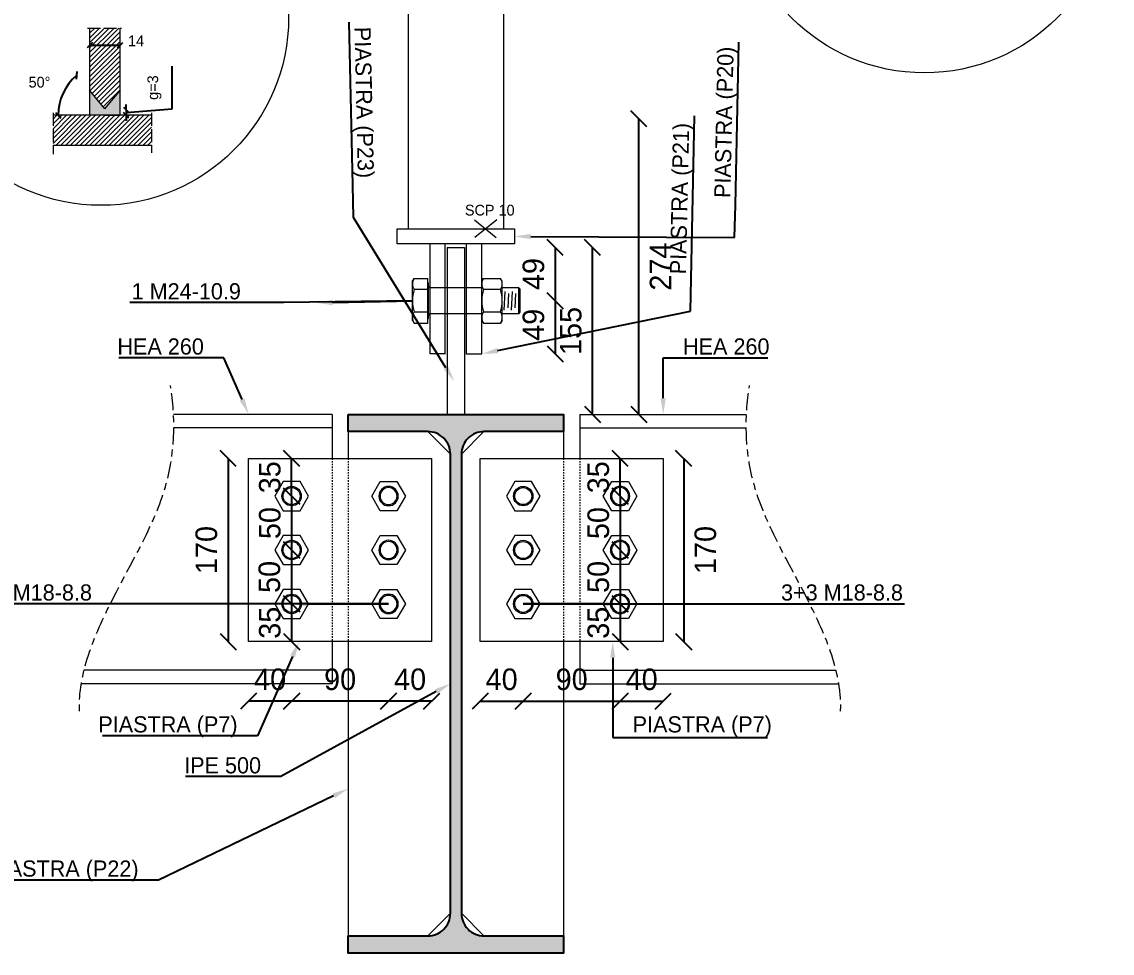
# Model space of a CAD drawing. Header units: millimetres. Extents: x -6949 to 549764, y -83146 to 127128.
# Drawn here: x 59238 to 60251, y -46460 to -45596 of the extents above; entities that cross this region are included whole.
import ezdxf
from ezdxf import colors
from ezdxf.entities.mleader import LeaderData, LeaderLine
from ezdxf.math import Vec2, Vec3

# ---------------------------------------------------------------- set-up
doc = ezdxf.new("R2010")
doc.units = ezdxf.units.MM
for name, pattern in [('ACAD_ISO02W100', [15, 12, -3]), ('Centro', [31.75, 6.35, -4.7625, 15.875, -4.7625]), ('Tratto', [6.35, 3.175, -3.175])]:
    doc.linetypes.add(name, pattern=pattern)
for name, color, linetype, lineweight in [('bulloni', 5, 'Continuous', 9), ('LINEA DI SEZIONE', 1, 'Centro', 9), ('piastra', 6, 'Continuous', 18), ('S-BEAM', 5, 'Continuous', 18), ('sezione', 1, 'ACAD_ISO02W100', 20), ('SEZIONI acciaio - Steel sections', 7, 'Continuous', 25), ('tratteggio', 253, 'Tratto', 15)]:
    doc.layers.add(name, color=color, linetype=linetype, lineweight=lineweight)
doc.layers.add('quote', color=7, linetype='Continuous', lineweight=5, true_color=0x383838)
doc.styles.get("Standard").update_dxf_attribs({"font": ''})
doc.styles.get('Standard').set_extended_font_data('Bahnschrift Light')
doc.dimstyles.new('per cianfrini', dxfattribs={"dimtxt": 10, "dimasz": 5, "dimexe": 0.18, "dimexo": 0.0625, "dimgap": 10, "dimtad": 2, "dimdec": 0, "dimlfac": 0.5, "dimzin": 0, "dimdsep": 46, "dimtxsty": 'Standard', "dimblk": 'OBLIQUE', "dimcen": 0, "dimse1": 1, "dimse2": 1, "dimadec": 0, "dimazin": 0, "dimtfac": 1, "dimtdec": 0, "dimtofl": 0, "dimtmove": 1, "dimatfit": 3, "dimfxl": 1, "dimtolj": 1, "dimtzin": 0, "dimarcsym": 1})
doc.dimstyles.new('Q 1_15', dxfattribs={"dimtxt": 20, "dimasz": 15, "dimexe": 0.18, "dimexo": 0.0625, "dimgap": 10, "dimtad": 2, "dimdec": 0, "dimzin": 0, "dimdsep": 46, "dimtxsty": 'Standard', "dimblk": 'OBLIQUE', "dimcen": 0, "dimse1": 1, "dimse2": 1, "dimadec": 0, "dimazin": 0, "dimtfac": 1, "dimtdec": 0, "dimtofl": 0, "dimtmove": 1, "dimatfit": 3, "dimfxl": 1, "dimtolj": 1, "dimtzin": 0, "dimarcsym": 1})

# ---------------------------------------------------------------- blocks, each defined once
blk = doc.blocks.new('*U150')
at = {"layer": 'bulloni'}
blk.add_lwpolyline([(-15.6, 0), (-7.8, -13.5), (7.8, -13.5), (15.6, 0), (7.8, 13.5), (-7.8, 13.5)], close=True, dxfattribs=at)
for radius in [9, 7.88]:
    blk.add_circle((0, 0), radius, dxfattribs=at)
blk = doc.blocks.new('*U151')
at = {"color": 0, "linetype": 'ByBlock', "lineweight": -2, "transparency": 16777216}
for p in [(0, 0), (0, -50), (0, -100)]:
    blk.add_blockref('*U150', p, dxfattribs=at)
blk = doc.blocks.new('*U152')
at = {"layer": 'bulloni'}
blk.add_lwpolyline([(-15.6, 0), (-7.8, -13.5), (7.8, -13.5), (15.6, 0), (7.8, 13.5), (-7.8, 13.5)], close=True, dxfattribs=at)
for radius in [9, 7.88]:
    blk.add_circle((0, 0), radius, dxfattribs=at)
blk = doc.blocks.new('*U153')
at = {"color": 0, "linetype": 'ByBlock', "lineweight": -2, "transparency": 16777216}
for p in [(0, 0), (0, -50), (0, -100)]:
    blk.add_blockref('*U152', p, dxfattribs=at)
blk = doc.blocks.new('*U154')
at = {"layer": 'bulloni'}
blk.add_lwpolyline([(-15.6, 0), (-7.8, -13.5), (7.8, -13.5), (15.6, 0), (7.8, 13.5), (-7.8, 13.5)], close=True, dxfattribs=at)
for radius in [9, 7.88]:
    blk.add_circle((0, 0), radius, dxfattribs=at)
blk = doc.blocks.new('*U155')
at = {"color": 0, "linetype": 'ByBlock', "lineweight": -2, "transparency": 16777216}
for p in [(0, 0), (0, -50), (0, -100)]:
    blk.add_blockref('*U154', p, dxfattribs=at)
blk = doc.blocks.new('*U156')
at = {"layer": 'bulloni'}
blk.add_lwpolyline([(-15.6, 0), (-7.8, -13.5), (7.8, -13.5), (15.6, 0), (7.8, 13.5), (-7.8, 13.5)], close=True, dxfattribs=at)
for radius in [9, 7.88]:
    blk.add_circle((0, 0), radius, dxfattribs=at)
blk = doc.blocks.new('*U157')
at = {"color": 0, "linetype": 'ByBlock', "lineweight": -2, "transparency": 16777216}
for p in [(0, 0), (0, -50), (0, -100)]:
    blk.add_blockref('*U156', p, dxfattribs=at)
blk = doc.blocks.new('_Oblique')
at = {"color": 0, "linetype": 'ByBlock', "lineweight": -2}
blk.add_line((-0.5, -0.5), (0.5, 0.5), dxfattribs=at)
blk = doc.blocks.new('*D1149')
at = {"layer": 'Defpoints', "color": 0, "transparency": 16777216}
for p in [(59663.7, -46001), (59663.7, -46171), (59852.7, -46171)]:
    blk.add_point(p, dxfattribs=at)
at = {"layer": 'quote', "color": 0, "lineweight": -2, "transparency": 16777216}
blk.add_line((59852.7, -46001), (59852.7, -46171), dxfattribs=at)
at = {"layer": 'quote', "color": 0, "lineweight": -2, "transparency": 16777216, "xscale": 15, "yscale": 15, "zscale": 15}
for p, rotation in [((59852.7, -46001), 90), ((59852.7, -46171), 270)]:
    blk.add_blockref('_Oblique', p, dxfattribs=dict(at, rotation=rotation))
at = {"layer": 'quote', "color": 0, "transparency": 16777216, "insert": (59872.9, -46086), "char_height": 20, "attachment_point": 5, "rotation": 90}
blk.add_mtext('\\A1;170', dxfattribs=at)
blk = doc.blocks.new('*D1150')
at = {"layer": 'Defpoints', "color": 0, "transparency": 16777216}
for p in [(59793.7, -46001), (59793.7, -46001), (59793.7, -46036)]:
    blk.add_point(p, dxfattribs=at)
at = {"layer": 'quote', "color": 0, "lineweight": -2, "transparency": 16777216}
blk.add_line((59793.7, -46036), (59793.7, -46001), dxfattribs=at)
at = {"layer": 'quote', "color": 0, "lineweight": -2, "transparency": 16777216, "xscale": 15, "yscale": 15, "zscale": 15}
for p, rotation in [((59793.7, -46001), 90), ((59793.7, -46036), 270)]:
    blk.add_blockref('_Oblique', p, dxfattribs=dict(at, rotation=rotation))
at = {"layer": 'quote', "color": 0, "transparency": 16777216, "insert": (59773.5, -46018.5), "char_height": 20, "attachment_point": 5, "rotation": 90}
blk.add_mtext('\\A1;35', dxfattribs=at)
blk = doc.blocks.new('*D1151')
at = {"layer": 'Defpoints', "color": 0, "transparency": 16777216}
for p in [(59793.7, -46036), (59793.7, -46086), (59793.7, -46086)]:
    blk.add_point(p, dxfattribs=at)
at = {"layer": 'quote', "color": 0, "lineweight": -2, "transparency": 16777216}
blk.add_line((59793.7, -46036), (59793.7, -46086), dxfattribs=at)
at = {"layer": 'quote', "color": 0, "lineweight": -2, "transparency": 16777216, "xscale": 15, "yscale": 15, "zscale": 15}
for p, rotation in [((59793.7, -46036), 90), ((59793.7, -46086), 270)]:
    blk.add_blockref('_Oblique', p, dxfattribs=dict(at, rotation=rotation))
at = {"layer": 'quote', "color": 0, "transparency": 16777216, "insert": (59773.5, -46061), "char_height": 20, "attachment_point": 5, "rotation": 90}
blk.add_mtext('\\A1;50', dxfattribs=at)
blk = doc.blocks.new('*D1152')
at = {"layer": 'Defpoints', "color": 0, "transparency": 16777216}
for p in [(59793.7, -46086), (59793.7, -46136), (59793.7, -46136)]:
    blk.add_point(p, dxfattribs=at)
at = {"layer": 'quote', "color": 0, "lineweight": -2, "transparency": 16777216}
blk.add_line((59793.7, -46086), (59793.7, -46136), dxfattribs=at)
at = {"layer": 'quote', "color": 0, "lineweight": -2, "transparency": 16777216, "xscale": 15, "yscale": 15, "zscale": 15}
for p, rotation in [((59793.7, -46086), 90), ((59793.7, -46136), 270)]:
    blk.add_blockref('_Oblique', p, dxfattribs=dict(at, rotation=rotation))
at = {"layer": 'quote', "color": 0, "transparency": 16777216, "insert": (59773.5, -46111), "char_height": 20, "attachment_point": 5, "rotation": 90}
blk.add_mtext('\\A1;50', dxfattribs=at)
blk = doc.blocks.new('*D1153')
at = {"layer": 'Defpoints', "color": 0, "transparency": 16777216}
for p in [(59793.7, -46136), (59793.7, -46171), (59833.7, -46171)]:
    blk.add_point(p, dxfattribs=at)
at = {"layer": 'quote', "color": 0, "lineweight": -2, "transparency": 16777216}
blk.add_line((59793.7, -46136), (59793.7, -46171), dxfattribs=at)
at = {"layer": 'quote', "color": 0, "lineweight": -2, "transparency": 16777216, "xscale": 15, "yscale": 15, "zscale": 15}
for p, rotation in [((59793.7, -46136), 90), ((59793.7, -46171), 270)]:
    blk.add_blockref('_Oblique', p, dxfattribs=dict(at, rotation=rotation))
at = {"layer": 'quote', "color": 0, "transparency": 16777216, "insert": (59773.5, -46153.5), "char_height": 20, "attachment_point": 5, "rotation": 90}
blk.add_mtext('\\A1;35', dxfattribs=at)
blk = doc.blocks.new('*D1154')
at = {"layer": 'Defpoints', "color": 0, "transparency": 16777216}
for p in [(59618.7, -46001), (59429.8, -46171), (59618.7, -46171)]:
    blk.add_point(p, dxfattribs=at)
at = {"layer": 'quote', "color": 0, "lineweight": -2, "transparency": 16777216}
blk.add_line((59429.8, -46001), (59429.8, -46171), dxfattribs=at)
at = {"layer": 'quote', "color": 0, "lineweight": -2, "transparency": 16777216, "xscale": 15, "yscale": 15, "zscale": 15}
for p, rotation in [((59429.8, -46001), 90), ((59429.8, -46171), 270)]:
    blk.add_blockref('_Oblique', p, dxfattribs=dict(at, rotation=rotation))
at = {"layer": 'quote', "color": 0, "transparency": 16777216, "insert": (59409.6, -46086), "char_height": 20, "attachment_point": 5, "rotation": 90}
blk.add_mtext('\\A1;170', dxfattribs=at)
blk = doc.blocks.new('*D1155')
at = {"layer": 'Defpoints', "color": 0, "transparency": 16777216}
for p in [(59578.7, -46226.3), (59578.7, -46226.3), (59618.7, -46226.3)]:
    blk.add_point(p, dxfattribs=at)
at = {"layer": 'quote', "color": 0, "lineweight": -2, "transparency": 16777216}
blk.add_line((59618.7, -46226.3), (59578.7, -46226.3), dxfattribs=at)
at = {"layer": 'quote', "color": 0, "lineweight": -2, "transparency": 16777216, "xscale": 15, "yscale": 15, "zscale": 15, "rotation": 180}
blk.add_blockref('_Oblique', (59578.7, -46226.3), dxfattribs=at)
at = {"layer": 'quote', "color": 0, "lineweight": -2, "transparency": 16777216, "xscale": 15, "yscale": 15, "zscale": 15}
blk.add_blockref('_Oblique', (59618.7, -46226.3), dxfattribs=at)
at = {"layer": 'quote', "color": 0, "transparency": 16777216, "insert": (59598.7, -46206.1), "char_height": 20, "attachment_point": 5}
blk.add_mtext('\\A1;40', dxfattribs=at)
blk = doc.blocks.new('*D1156')
at = {"layer": 'Defpoints', "color": 0, "transparency": 16777216}
for p in [(59488.7, -46226.3), (59488.7, -46226.3), (59578.7, -46226.3)]:
    blk.add_point(p, dxfattribs=at)
at = {"layer": 'quote', "color": 0, "lineweight": -2, "transparency": 16777216}
blk.add_line((59578.7, -46226.3), (59488.7, -46226.3), dxfattribs=at)
at = {"layer": 'quote', "color": 0, "lineweight": -2, "transparency": 16777216, "xscale": 15, "yscale": 15, "zscale": 15, "rotation": 180}
blk.add_blockref('_Oblique', (59488.7, -46226.3), dxfattribs=at)
at = {"layer": 'quote', "color": 0, "lineweight": -2, "transparency": 16777216, "xscale": 15, "yscale": 15, "zscale": 15}
blk.add_blockref('_Oblique', (59578.7, -46226.3), dxfattribs=at)
at = {"layer": 'quote', "color": 0, "transparency": 16777216, "insert": (59533.7, -46206.1), "char_height": 20, "attachment_point": 5}
blk.add_mtext('\\A1;90', dxfattribs=at)
blk = doc.blocks.new('*D1157')
at = {"layer": 'Defpoints', "color": 0, "transparency": 16777216}
for p in [(59448.7, -46226.3), (59448.7, -46226.3), (59488.7, -46226.3)]:
    blk.add_point(p, dxfattribs=at)
at = {"layer": 'quote', "color": 0, "lineweight": -2, "transparency": 16777216}
blk.add_line((59488.7, -46226.3), (59448.7, -46226.3), dxfattribs=at)
at = {"layer": 'quote', "color": 0, "lineweight": -2, "transparency": 16777216, "xscale": 15, "yscale": 15, "zscale": 15, "rotation": 180}
blk.add_blockref('_Oblique', (59448.7, -46226.3), dxfattribs=at)
at = {"layer": 'quote', "color": 0, "lineweight": -2, "transparency": 16777216, "xscale": 15, "yscale": 15, "zscale": 15}
blk.add_blockref('_Oblique', (59488.7, -46226.3), dxfattribs=at)
at = {"layer": 'quote', "color": 0, "transparency": 16777216, "insert": (59468.7, -46206.1), "char_height": 20, "attachment_point": 5}
blk.add_mtext('\\A1;40', dxfattribs=at)
blk = doc.blocks.new('*D1158')
at = {"layer": 'Defpoints', "color": 0, "transparency": 16777216}
for p in [(59488.7, -46001), (59488.7, -46001), (59488.7, -46036)]:
    blk.add_point(p, dxfattribs=at)
at = {"layer": 'quote', "color": 0, "lineweight": -2, "transparency": 16777216}
blk.add_line((59488.7, -46036), (59488.7, -46001), dxfattribs=at)
at = {"layer": 'quote', "color": 0, "lineweight": -2, "transparency": 16777216, "xscale": 15, "yscale": 15, "zscale": 15}
for p, rotation in [((59488.7, -46001), 90), ((59488.7, -46036), 270)]:
    blk.add_blockref('_Oblique', p, dxfattribs=dict(at, rotation=rotation))
at = {"layer": 'quote', "color": 0, "transparency": 16777216, "insert": (59468.5, -46018.5), "char_height": 20, "attachment_point": 5, "rotation": 90}
blk.add_mtext('\\A1;35', dxfattribs=at)
blk = doc.blocks.new('*D1159')
at = {"layer": 'Defpoints', "color": 0, "transparency": 16777216}
for p in [(59488.7, -46036), (59488.7, -46086), (59488.7, -46086)]:
    blk.add_point(p, dxfattribs=at)
at = {"layer": 'quote', "color": 0, "lineweight": -2, "transparency": 16777216}
blk.add_line((59488.7, -46036), (59488.7, -46086), dxfattribs=at)
at = {"layer": 'quote', "color": 0, "lineweight": -2, "transparency": 16777216, "xscale": 15, "yscale": 15, "zscale": 15}
for p, rotation in [((59488.7, -46036), 90), ((59488.7, -46086), 270)]:
    blk.add_blockref('_Oblique', p, dxfattribs=dict(at, rotation=rotation))
at = {"layer": 'quote', "color": 0, "transparency": 16777216, "insert": (59468.5, -46061), "char_height": 20, "attachment_point": 5, "rotation": 90}
blk.add_mtext('\\A1;50', dxfattribs=at)
blk = doc.blocks.new('*D1160')
at = {"layer": 'Defpoints', "color": 0, "transparency": 16777216}
for p in [(59488.7, -46086), (59488.7, -46136), (59488.7, -46136)]:
    blk.add_point(p, dxfattribs=at)
at = {"layer": 'quote', "color": 0, "lineweight": -2, "transparency": 16777216}
blk.add_line((59488.7, -46086), (59488.7, -46136), dxfattribs=at)
at = {"layer": 'quote', "color": 0, "lineweight": -2, "transparency": 16777216, "xscale": 15, "yscale": 15, "zscale": 15}
for p, rotation in [((59488.7, -46086), 90), ((59488.7, -46136), 270)]:
    blk.add_blockref('_Oblique', p, dxfattribs=dict(at, rotation=rotation))
at = {"layer": 'quote', "color": 0, "transparency": 16777216, "insert": (59468.1, -46111), "char_height": 20, "attachment_point": 5, "rotation": 90}
blk.add_mtext('\\A1;50', dxfattribs=at)
blk = doc.blocks.new('*D1161')
at = {"layer": 'Defpoints', "color": 0, "transparency": 16777216}
for p in [(59488.7, -46136), (59448.7, -46171), (59488.7, -46171)]:
    blk.add_point(p, dxfattribs=at)
at = {"layer": 'quote', "color": 0, "lineweight": -2, "transparency": 16777216}
blk.add_line((59488.7, -46136), (59488.7, -46171), dxfattribs=at)
at = {"layer": 'quote', "color": 0, "lineweight": -2, "transparency": 16777216, "xscale": 15, "yscale": 15, "zscale": 15}
for p, rotation in [((59488.7, -46136), 90), ((59488.7, -46171), 270)]:
    blk.add_blockref('_Oblique', p, dxfattribs=dict(at, rotation=rotation))
at = {"layer": 'quote', "color": 0, "transparency": 16777216, "insert": (59468.5, -46153.5), "char_height": 20, "attachment_point": 5, "rotation": 90}
blk.add_mtext('\\A1;35', dxfattribs=at)
blk = doc.blocks.new('*D1166')
at = {"layer": 'Defpoints', "color": 0, "transparency": 16777216}
for p in [(59641.2, -45685.9), (59811.1, -45685.9), (59641.2, -45960.1)]:
    blk.add_point(p, dxfattribs=at)
at = {"layer": 'quote', "color": 0, "lineweight": -2, "transparency": 16777216}
blk.add_line((59811.1, -45960.1), (59811.1, -45685.9), dxfattribs=at)
at = {"layer": 'quote', "color": 0, "lineweight": -2, "transparency": 16777216, "xscale": 15, "yscale": 15, "zscale": 15}
for p, rotation in [((59811.1, -45685.9), 90), ((59811.1, -45960.1), 270)]:
    blk.add_blockref('_Oblique', p, dxfattribs=dict(at, rotation=rotation))
at = {"layer": 'quote', "color": 0, "transparency": 16777216, "insert": (59831.2, -45823), "char_height": 20, "attachment_point": 5, "rotation": 90}
blk.add_mtext('\\A1;274', dxfattribs=at)
blk = doc.blocks.new('*D1167')
at = {"layer": 'Defpoints', "color": 0, "transparency": 16777216}
for p in [(59671.7, -45805.2), (59768, -45805.2), (59679.7, -45960.1)]:
    blk.add_point(p, dxfattribs=at)
at = {"layer": 'quote', "color": 0, "lineweight": -2, "transparency": 16777216}
blk.add_line((59768, -45960.1), (59768, -45805.2), dxfattribs=at)
at = {"layer": 'quote', "color": 0, "lineweight": -2, "transparency": 16777216, "xscale": 15, "yscale": 15, "zscale": 15}
for p, rotation in [((59768, -45805.2), 90), ((59768, -45960.1), 270)]:
    blk.add_blockref('_Oblique', p, dxfattribs=dict(at, rotation=rotation))
at = {"layer": 'quote', "color": 0, "transparency": 16777216, "insert": (59747.9, -45882.7), "char_height": 20, "attachment_point": 5, "rotation": 90}
blk.add_mtext('\\A1;155', dxfattribs=at)
blk = doc.blocks.new('*D1168')
at = {"layer": 'Defpoints', "color": 0, "transparency": 16777216}
for p in [(59641.2, -45805.2), (59700.9, -45854.7), (59733.4, -45854.7)]:
    blk.add_point(p, dxfattribs=at)
at = {"layer": 'quote', "color": 0, "lineweight": -2, "transparency": 16777216}
blk.add_line((59733.4, -45805.2), (59733.4, -45854.7), dxfattribs=at)
at = {"layer": 'quote', "color": 0, "lineweight": -2, "transparency": 16777216, "xscale": 15, "yscale": 15, "zscale": 15}
for p, rotation in [((59733.4, -45805.2), 90), ((59733.4, -45854.7), 270)]:
    blk.add_blockref('_Oblique', p, dxfattribs=dict(at, rotation=rotation))
at = {"layer": 'quote', "color": 0, "transparency": 16777216, "insert": (59713.3, -45829.9), "char_height": 20, "attachment_point": 5, "rotation": 90}
blk.add_mtext('\\A1;49', dxfattribs=at)
blk = doc.blocks.new('*D1169')
at = {"layer": 'Defpoints', "color": 0, "transparency": 16777216}
for p in [(59700.9, -45854.7), (59665.2, -45904), (59733.4, -45904)]:
    blk.add_point(p, dxfattribs=at)
at = {"layer": 'quote', "color": 0, "lineweight": -2, "transparency": 16777216}
blk.add_line((59733.4, -45854.7), (59733.4, -45904), dxfattribs=at)
at = {"layer": 'quote', "color": 0, "lineweight": -2, "transparency": 16777216, "xscale": 15, "yscale": 15, "zscale": 15}
for p, rotation in [((59733.4, -45854.7), 90), ((59733.4, -45904), 270)]:
    blk.add_blockref('_Oblique', p, dxfattribs=dict(at, rotation=rotation))
at = {"layer": 'quote', "color": 0, "transparency": 16777216, "insert": (59713.3, -45877), "char_height": 20, "attachment_point": 5, "rotation": 90}
blk.add_mtext('\\A1;49', dxfattribs=at)
blk = doc.blocks.new('*D1667')
at = {"layer": 'Defpoints', "color": 0, "transparency": 16777216}
for p in [(59663.7, -46226.3), (59703.7, -46226.3), (59703.7, -46226.3)]:
    blk.add_point(p, dxfattribs=at)
at = {"layer": 'quote', "color": 0, "lineweight": -2, "transparency": 16777216}
blk.add_line((59663.7, -46226.3), (59703.7, -46226.3), dxfattribs=at)
at = {"layer": 'quote', "color": 0, "lineweight": -2, "transparency": 16777216, "xscale": 15, "yscale": 15, "zscale": 15, "rotation": 180}
blk.add_blockref('_Oblique', (59663.7, -46226.3), dxfattribs=at)
at = {"layer": 'quote', "color": 0, "lineweight": -2, "transparency": 16777216, "xscale": 15, "yscale": 15, "zscale": 15}
blk.add_blockref('_Oblique', (59703.7, -46226.3), dxfattribs=at)
at = {"layer": 'quote', "color": 0, "transparency": 16777216, "insert": (59683.7, -46206.1), "char_height": 20, "attachment_point": 5}
blk.add_mtext('\\A1;40', dxfattribs=at)
blk = doc.blocks.new('*D1668')
at = {"layer": 'Defpoints', "color": 0, "transparency": 16777216}
for p in [(59703.7, -46226.3), (59793.7, -46226.3), (59793.7, -46226.3)]:
    blk.add_point(p, dxfattribs=at)
at = {"layer": 'quote', "color": 0, "lineweight": -2, "transparency": 16777216}
blk.add_line((59703.7, -46226.3), (59793.7, -46226.3), dxfattribs=at)
at = {"layer": 'quote', "color": 0, "lineweight": -2, "transparency": 16777216, "xscale": 15, "yscale": 15, "zscale": 15, "rotation": 180}
blk.add_blockref('_Oblique', (59703.7, -46226.3), dxfattribs=at)
at = {"layer": 'quote', "color": 0, "lineweight": -2, "transparency": 16777216, "xscale": 15, "yscale": 15, "zscale": 15}
blk.add_blockref('_Oblique', (59793.7, -46226.3), dxfattribs=at)
at = {"layer": 'quote', "color": 0, "transparency": 16777216, "insert": (59748.7, -46206.1), "char_height": 20, "attachment_point": 5}
blk.add_mtext('\\A1;90', dxfattribs=at)
blk = doc.blocks.new('*D1669')
at = {"layer": 'Defpoints', "color": 0, "transparency": 16777216}
for p in [(59793.7, -46226.3), (59833.7, -46226.3), (59833.7, -46226.3)]:
    blk.add_point(p, dxfattribs=at)
at = {"layer": 'quote', "color": 0, "lineweight": -2, "transparency": 16777216}
blk.add_line((59793.7, -46226.3), (59833.7, -46226.3), dxfattribs=at)
at = {"layer": 'quote', "color": 0, "lineweight": -2, "transparency": 16777216, "xscale": 15, "yscale": 15, "zscale": 15, "rotation": 180}
blk.add_blockref('_Oblique', (59793.7, -46226.3), dxfattribs=at)
at = {"layer": 'quote', "color": 0, "lineweight": -2, "transparency": 16777216, "xscale": 15, "yscale": 15, "zscale": 15}
blk.add_blockref('_Oblique', (59833.7, -46226.3), dxfattribs=at)
at = {"layer": 'quote', "color": 0, "transparency": 16777216, "insert": (59813.7, -46206.1), "char_height": 20, "attachment_point": 5}
blk.add_mtext('\\A1;40', dxfattribs=at)
blk = doc.blocks.new('*D1917')
at = {"layer": 'Defpoints', "color": 0, "transparency": 16777216}
for p in [(59322.9, -45677.6), (59322.9, -45682.6), (59335, -45682.6)]:
    blk.add_point(p, dxfattribs=at)
at = {"layer": 'quote', "color": 0, "lineweight": -2, "transparency": 16777216}
for p, q in [((59377.8, -45676.7), (59377.8, -45637)), ((59335, -45677.6), (59335, -45672.6)), ((59335, -45680.1), (59377.8, -45676.7)), ((59335, -45677.6), (59335, -45682.6)), ((59335, -45682.6), (59335, -45687.6))]:
    blk.add_line(p, q, dxfattribs=at)
at = {"layer": 'quote', "color": 0, "lineweight": -2, "transparency": 16777216, "xscale": 5, "yscale": 5, "zscale": 5}
for p, rotation in [((59335, -45677.6), 270), ((59335, -45682.6), 90)]:
    blk.add_blockref('_Oblique', p, dxfattribs=dict(at, rotation=rotation))
at = {"layer": 'quote', "color": 0, "transparency": 16777216, "insert": (59361.3, -45656.9), "char_height": 10, "attachment_point": 5, "rotation": 90}
blk.add_mtext('\\A1;g=3', dxfattribs=at)
blk = doc.blocks.new('*D1918')
at = {"layer": 'Defpoints', "color": 0, "transparency": 16777216}
for p in [(59329.4, -45617.5), (59329.4, -45626.6), (59301.4, -45630.4)]:
    blk.add_point(p, dxfattribs=at)
at = {"layer": 'quote', "color": 0, "lineweight": -2, "transparency": 16777216}
blk.add_line((59301.4, -45617.5), (59329.4, -45617.5), dxfattribs=at)
at = {"layer": 'quote', "color": 0, "lineweight": -2, "transparency": 16777216, "xscale": 5, "yscale": 5, "zscale": 5, "rotation": 180}
blk.add_blockref('_Oblique', (59301.4, -45617.5), dxfattribs=at)
at = {"layer": 'quote', "color": 0, "lineweight": -2, "transparency": 16777216, "xscale": 5, "yscale": 5, "zscale": 5}
blk.add_blockref('_Oblique', (59329.4, -45617.5), dxfattribs=at)
at = {"layer": 'quote', "color": 0, "transparency": 16777216, "insert": (59344.2, -45613.5), "char_height": 10, "attachment_point": 5}
blk.add_mtext('\\A1;14', dxfattribs=at)
blk = doc.blocks.new('*D1919')
at = {"layer": 'Defpoints', "color": 0, "transparency": 16777216}
for p in [(59279.9, -45655.9), (59301, -45659.4), (59315.4, -45676.6), (59267.2, -45682.6), (59358.6, -45682.6)]:
    blk.add_point(p, dxfattribs=at)
at = {"layer": 'quote', "color": 0, "lineweight": -2, "transparency": 16777216}
blk.add_arc((59320.4, -45682.6), 48.5, 130, 180, dxfattribs=at)
at = {"layer": 'quote', "color": 0, "lineweight": -2, "transparency": 16777216, "xscale": 5, "yscale": 5, "zscale": 5}
for p, rotation in [((59289.2, -45645.4), 39.99999999998253), ((59271.9, -45682.6), 269.9999999999968)]:
    blk.add_blockref('_Oblique', p, dxfattribs=dict(at, rotation=rotation))
at = {"layer": 'quote', "color": 0, "transparency": 16777216, "insert": (59254.6, -45651.9), "char_height": 10, "attachment_point": 5}
blk.add_mtext('\\A1;50°', dxfattribs=at)
blk = doc.blocks.new('x')
at = {"layer": 'quote', "color": 1, "lineweight": 20}
for p, q in [((12519.8, -46826.5), (12540.1, -46842.9)), ((12540.6, -46826.5), (12520.3, -46842.9))]:
    blk.add_line(p, q, dxfattribs=at)

msp = doc.modelspace()

# ---------------------------------------------------------------- hatches: boundary and pattern name
at = {"layer": 'quote', "true_color": 0xc7c8ca}
h = msp.add_hatch(dxfattribs=at)
h.set_pattern_fill('ANSI31', color=9)
h.set_pattern_definition([(45, (2231.765, 0), (-2.24506403, 2.24506403), [])])
h.paths.add_polyline_path([(59301.4, -45659.9), (59315.4, -45676.6), (59329.4, -45659.9), (59329.4, -45601.7), (59301.4, -45601.7)])
at = {"layer": 'quote'}
h = msp.add_hatch(color=0, dxfattribs=at)
h.dxf.hatch_style = 1
h.paths.add_polyline_path([(59329.4, -45659.9), (59315.4, -45676.6), (59315.4, -45682.6), (59329.4, -45682.6)])
h.paths.add_polyline_path([(59301.4, -45682.6), (59315.4, -45682.6), (59315.4, -45676.6), (59301.4, -45659.9)])
at = {"layer": 'quote', "true_color": 0xc7c8ca}
h = msp.add_hatch(dxfattribs=at)
h.set_pattern_fill('ANSI31', color=9)
h.set_pattern_definition([(45, (47296.5847, 854.0914), (-2.24506403, 2.24506403), [])])
h.paths.add_polyline_path([(59358.6, -45710.6), (59358.6, -45682.6), (59267.2, -45682.6), (59267.2, -45710.6)])
at = {"layer": 'SEZIONI acciaio - Steel sections', "true_color": 0xc7c8ca}
h = msp.add_hatch(color=9, dxfattribs=at)
h.dxf.hatch_style = 1
h.paths.add_polyline_path([(59741.2, -45960.1), (59541.2, -45960.1), (59541.2, -45976.1), (59615.1, -45976.1, -0.414214), (59636.1, -45997.1), (59636.1, -46423.1, -0.414214), (59615.1, -46444.1), (59541.2, -46444.1), (59541.2, -46460.1), (59741.2, -46460.1), (59741.2, -46444.1), (59667.3, -46444.1, -0.414214), (59646.3, -46423.1), (59646.3, -45997.1, -0.414214), (59667.3, -45976.1), (59741.2, -45976.1)])

# ---------------------------------------------------------------- linework, layer by layer
at = {"layer": 'bulloni'}
for p, q in [((59600.9, -45836.4), (59602.6, -45833.9)), ((59600.9, -45872.9), (59600.9, -45836.4)), ((59602.6, -45833.9), (59615.2, -45833.9)), ((59615.2, -45875.4), (59615.2, -45833.9)), ((59615.2, -45838), (59615.9, -45838)), ((59615.9, -45871.3), (59615.9, -45838)), ((59665.2, -45836.4), (59666.9, -45833.9)), ((59665.2, -45872.9), (59665.2, -45836.4)), ((59666.9, -45833.9), (59682.6, -45833.9)), ((59684.2, -45836.4), (59682.6, -45833.9)), ((59684.2, -45872.9), (59684.2, -45836.4)), ((59615.2, -45844.3), (59602.6, -45844.3)), ((59665.2, -45842.7), (59617.2, -45842.7)), ((59682.6, -45844.3), (59666.9, -45844.3)), ((59699.6, -45842.7), (59684.2, -45842.7)), ((59686.8, -45846), (59685.8, -45863.3)), ((59690, -45848), (59689.3, -45861.3)), ((59693.5, -45846), (59692.5, -45863.3)), ((59696.7, -45848), (59695.9, -45861.3)), ((59700.9, -45844), (59699.6, -45842.7)), ((59699.6, -45866.7), (59699.6, -45842.7)), ((59700.9, -45865.3), (59700.9, -45844)), ((59602.6, -45865), (59615.2, -45865)), ((59615.2, -45871.3), (59615.9, -45871.3)), ((59665.2, -45866.7), (59617.2, -45866.7)), ((59666.9, -45865), (59682.6, -45865)), ((59699.6, -45866.7), (59684.2, -45866.7)), ((59699.6, -45866.7), (59700.9, -45865.3)), ((59600.9, -45872.9), (59602.6, -45875.4)), ((59602.6, -45875.4), (59615.2, -45875.4)), ((59665.2, -45872.9), (59666.9, -45875.4)), ((59666.9, -45875.4), (59682.6, -45875.4)), ((59684.2, -45872.9), (59682.6, -45875.4))]:
    msp.add_line(p, q, dxfattribs=at)
for centre, radius, start, end in [((59609.8, -45839.1), 8.9, 144.2621, 215.7379), ((59674.1, -45839.1), 8.9, 144.2621, 215.7379), ((59675.3, -45839.1), 8.9, 324.2621, 35.7379), ((59634, -45854.7), 33.1, 161.6858, 198.3142), ((59617.2, -45841.3), 1.33, 180, 270), ((59698.3, -45854.7), 33.1, 161.6858, 198.3142), ((59651.2, -45854.7), 33.1, 341.6858, 18.3142), ((59609.8, -45870.2), 8.9, 144.2621, 215.7379), ((59617.2, -45868), 1.33, 90, 180), ((59674.1, -45870.2), 8.9, 144.2621, 215.7379), ((59675.3, -45870.2), 8.9, 324.2621, 35.7379)]:
    msp.add_arc(centre, radius, start, end, dxfattribs=at)
at = {"layer": 'LINEA DI SEZIONE'}
for points in [[(59291.7, -46235.7), (59289, -46166), (59381.2, -46061.8), (59381, -45963), (59376.2, -45933.4)], [(59998.4, -46235.7), (60001.1, -46166), (59908.9, -46061.8), (59909.1, -45963), (59913.9, -45933.4)]]:
    msp.add_open_spline(points, degree=3, knots=[0.3619719, 0.3619719, 0.3619719, 0.3619719, 1, 1.3276906, 1.3276906, 1.3276906, 1.3276906], dxfattribs=at)
at = {"layer": 'piastra'}
for points in [[(59586.8, -45802), (59586.8, -45788), (59695.7, -45788), (59695.7, -45802)], [(59448.7, -46001), (59618.7, -46001), (59618.7, -46171), (59448.7, -46171)], [(59663.7, -46001), (59833.7, -46001), (59833.7, -46171), (59663.7, -46171)]]:
    msp.add_lwpolyline(points, close=True, dxfattribs=at)
for points in [[(59631.2, -45904), (59617.2, -45904), (59617.2, -45802)], [(59631.2, -45904.1), (59631.2, -45904.1), (59631.2, -45802)], [(59633.2, -45805.2), (59633.2, -45960.1)], [(59633.2, -45805.2), (59649.2, -45805.2)], [(59649.2, -45805.2), (59649.2, -45960.1)], [(59651.2, -45904.1), (59651.2, -45904.1), (59651.2, -45802)], [(59651.2, -45904), (59665.2, -45904), (59665.2, -45802)], [(59633.2, -45960.1), (59649.2, -45960.1)], [(59541.2, -45976.1), (59541.2, -46001)], [(59615.1, -45976.1), (59636.1, -45997.1)], [(59646.3, -45997.1), (59667.3, -45976.1)], [(59741.2, -45976.1), (59741.2, -46001)], [(59541.2, -46171), (59541.2, -46444.1)], [(59741.2, -46171), (59741.2, -46444.1)], [(59636.1, -46423.1), (59615.1, -46444.1)], [(59667.3, -46444.1), (59646.3, -46423.1)]]:
    msp.add_lwpolyline(points, dxfattribs=at)
at = {"layer": 'quote'}
for centre in [(60076.2, -45468.9), (59311.6, -45591.8)]:
    msp.add_circle(centre, 174.3, dxfattribs=at)
at = {"layer": 'S-BEAM'}
for points in [[(59596.8, -45788), (59685.7, -45788), (59685.7, -45572.2)], [(59596.8, -45572.3), (59596.8, -45788)], [(59315.4, -45682.6), (59301.4, -45682.6), (59301.4, -45601.7)], [(59315.4, -45682.6), (59329.4, -45682.6), (59329.4, -45601.7)], [(59315.4, -45676.6), (59301, -45659.4)], [(59315.4, -45676.6), (59329.8, -45659.4)], [(59358.6, -45682.6), (59267.2, -45682.6)], [(59358.6, -45710.6), (59267.2, -45710.6)], [(59526.2, -45960.1), (59379, -45960.1)], [(59526.2, -45960.1), (59526.2, -46001)], [(59756.2, -45960.1), (59756.2, -46001)], [(59756.2, -45960.1), (59911.1, -45960.1)], [(59526.2, -45972.6), (59379.3, -45972.6)], [(59756.2, -45972.6), (59910.8, -45972.6)], [(59526.2, -46171), (59526.2, -46210.1), (59293.4, -46210.1)], [(59756.2, -46171), (59756.2, -46210.1), (59996.7, -46210.1)], [(59526.2, -46197.6), (59295.9, -46197.6)], [(59756.2, -46197.6), (59994.2, -46197.6)]]:
    msp.add_lwpolyline(points, dxfattribs=at)
at = {"layer": 'sezione'}
for points in [[(59299.2, -45601.7), (59330.6, -45601.7)], [(59267.2, -45680.4), (59267.2, -45718.6)], [(59358.6, -45680.4), (59358.6, -45717.3)]]:
    msp.add_lwpolyline(points, dxfattribs=at)
at = {"layer": 'SEZIONI acciaio - Steel sections'}
msp.add_lwpolyline([(59541.2, -45960.1), (59741.2, -45960.1), (59741.2, -45976.1), (59667.3, -45976.1, 0.414214), (59646.3, -45997.1), (59646.3, -46423.1, 0.414214), (59667.3, -46444.1), (59741.2, -46444.1), (59741.2, -46460.1), (59541.2, -46460.1), (59541.2, -46444.1), (59615.1, -46444.1, 0.414214), (59636.1, -46423.1), (59636.1, -45997.1, 0.414214), (59615.1, -45976.1), (59541.2, -45976.1)], format="xyb", close=True, dxfattribs=at)
at = {"layer": 'tratteggio', "color": 5, "ltscale": 0.4}
for points in [[(59526.2, -46001), (59526.2, -46171)], [(59756.2, -46001), (59756.2, -46171)]]:
    msp.add_lwpolyline(points, dxfattribs=at)
at = {"layer": 'tratteggio', "color": 30, "ltscale": 0.4}
for points in [[(59541.2, -46001), (59541.2, -46171)], [(59741.2, -46001), (59741.2, -46171)]]:
    msp.add_lwpolyline(points, dxfattribs=at)

# ---------------------------------------------------------------- block references
for name, p in [('*U157', (59488.7, -46036)), ('*U151', (59703.7, -46036))]:
    msp.add_blockref(name, p)
at = {"xscale": -1}
for name, p in [('*U155', (59578.7, -46036)), ('*U153', (59793.7, -46036))]:
    msp.add_blockref(name, p, dxfattribs=at)
at = {"layer": 'quote'}
msp.add_blockref('x', (47138.6, 1046.9), dxfattribs=at)

# ---------------------------------------------------------------- texts
at = {"layer": 'quote', "color": 1, "insert": (59649.6, -45765.6), "char_height": 10, "attachment_point": 1}
msp.add_mtext_dynamic_manual_height_columns('SCP 10', width=110.555, gutter_width=1, heights=[0], dxfattribs=at)

# ---------------------------------------------------------------- dimensions: what is measured, and where the dimension line sits
at = {"layer": 'quote'}
dim = msp.add_linear_dim(base=(59329.4, -45617.5), p1=(59301.4, -45630.4), p2=(59329.4, -45626.6), text='14', dimstyle='per cianfrini', dxfattribs=at)
dim.commit()
dim.dimension.update_dxf_attribs({"geometry": '*D1918', "text_midpoint": (59344.2, -45628.5), "dimtype": 160})
dim = msp.add_linear_dim(base=(59335.0387431, -45682.597571), p1=(59322.8784198, -45677.597571), p2=(59322.8784198, -45682.597571), angle=90, text='g=<>', dimstyle='per cianfrini', dxfattribs=at)
dim.commit()
dim.dimension.update_dxf_attribs({"geometry": '*D1917', "text_midpoint": (59377.8246829, -45666.6800351), "dimtype": 160})
dim = msp.add_angular_dim_2l(base=(59279.9, -45655.9), line1=((59358.6, -45682.6), (59267.2, -45682.6)), line2=((59315.4, -45676.6), (59301, -45659.4)), dimstyle='per cianfrini', dxfattribs=at)
dim.commit()
dim.dimension.update_dxf_attribs({"geometry": '*D1919', "text_midpoint": (59276.4, -45662.1), "dimtype": 162})
for base, p1, p2, picture, middle in [((59811.1, -45685.9), (59641.2, -45960.1), (59641.2, -45685.9), '*D1166', (59831.2, -45823)), ((59429.8, -46171), (59618.7, -46001), (59618.7, -46171), '*D1154', (59409.6, -46086)), ((59852.7, -46171), (59663.7, -46001), (59663.7, -46171), '*D1149', (59872.9, -46086)), ((59793.7, -46136), (59793.7, -46086), (59793.7, -46136), '*D1152', (59773.5, -46111))]:
    dim = msp.add_linear_dim(base=base, p1=p1, p2=p2, angle=90, dimstyle='Q 1_15', dxfattribs=at)
    dim.commit()
    dim.dimension.update_dxf_attribs({"geometry": picture, "text_midpoint": middle})
for base, p1, p2, angle, picture, middle in [((59733.3666, -45854.6562), (59641.2399, -45805.1869), (59700.9143, -45854.6562), 90, '*D1168', (59733.3666, -45829.9215)), ((59768, -45805.2), (59679.7, -45960.1), (59671.7, -45805.2), 90, '*D1167', (59768, -45882.7)), ((59733.4, -45904), (59700.9, -45854.7), (59665.2, -45904), 90, '*D1169', (59733.4, -45877)), ((59488.7, -46001), (59488.7, -46036), (59488.7, -46001), 90, '*D1158', (59488.7, -46018.5)), ((59793.7, -46001), (59793.7, -46036), (59793.7, -46001), 90, '*D1150', (59793.7, -46018.5)), ((59488.7, -46086), (59488.7, -46036), (59488.7, -46086), 90, '*D1159', (59488.7, -46061)), ((59793.7, -46086), (59793.7, -46036), (59793.7, -46086), 90, '*D1151', (59793.7, -46061)), ((59488.7, -46136), (59488.7, -46086), (59488.7, -46136), 90, '*D1160', (59488.4, -46111)), ((59488.7, -46171), (59488.7, -46136), (59448.7, -46171), 90, '*D1161', (59488.7, -46153.5)), ((59793.7, -46171), (59793.7, -46136), (59833.7, -46171), 90, '*D1153', (59793.7, -46153.5)), ((59448.7, -46226.3), (59488.7, -46226.3), (59448.7, -46226.3), 180, '*D1157', (59468.7, -46226.3)), ((59488.7, -46226.3), (59578.7, -46226.3), (59488.7, -46226.3), 180, '*D1156', (59533.7, -46226.3)), ((59578.7, -46226.3), (59618.7, -46226.3), (59578.7, -46226.3), 180, '*D1155', (59598.7, -46226.3)), ((59703.7, -46226.3), (59663.7, -46226.3), (59703.7, -46226.3), 0, '*D1667', (59683.7, -46226.3)), ((59793.7, -46226.3), (59703.7, -46226.3), (59793.7, -46226.3), 0, '*D1668', (59748.7, -46226.3)), ((59833.7, -46226.3), (59793.7, -46226.3), (59833.7, -46226.3), 0, '*D1669', (59813.7, -46226.3))]:
    dim = msp.add_linear_dim(base=base, p1=p1, p2=p2, angle=angle, dimstyle='Q 1_15', dxfattribs=at)
    dim.commit()
    dim.dimension.update_dxf_attribs({"geometry": picture, "text_midpoint": middle, "dimtype": 160})

# ---------------------------------------------------------------- leaders
ml = msp.add_multileader_mtext('Standard', dxfattribs=at)
ml.set_content('PIASTRA (P23) ', color=256)
ml.set_leader_properties()
ml.build(insert=Vec2(0, 0))
ml.multileader.update_dxf_attribs({"text_left_attachment_type": 5, "text_right_attachment_type": 6, "dogleg_length": 30, "arrow_head_size": 15})
ctx = ml.context
ctx.base_point, ctx.char_height, ctx.arrow_head_size, ctx.landing_gap_size, ctx.plane_origin, ctx.plane_x_axis, ctx.plane_y_axis = Vec3(59545.5, -45747.3), 15, 15, 10, Vec3(59567.2, -46362.7), Vec3(-0.022819, 0.99974), Vec3(-0.99974, -0.022819)
ctx.left_attachment, ctx.right_attachment, ctx.text_align_type = 5, 6, 1
notes = []
notes.append((ctx, [(1, (1, 1, 0), (59546.2, -45777.3), (-0.022819, 0.99974), 30, [(0, [(59639.8, -45929.6)], 0, [])])]))
ctx.mtext.insert, ctx.mtext.text_direction, ctx.mtext.rotation, ctx.mtext.alignment, ctx.mtext.flow_direction = Vec3(59563.6, -45670.5), Vec3(0.022819, -0.99974), 4.73521, 2, 5
ml = msp.add_multileader_mtext('Standard', dxfattribs=at)
ml.set_content('PIASTRA (P20) ', color=256)
ml.set_leader_properties()
ml.build(insert=Vec2(0, 0))
ml.multileader.update_dxf_attribs({"text_left_attachment_type": 5, "text_right_attachment_type": 6, "dogleg_length": 30, "arrow_head_size": 15})
ctx = ml.context
ctx.base_point, ctx.char_height, ctx.arrow_head_size, ctx.landing_gap_size, ctx.plane_origin, ctx.plane_x_axis, ctx.plane_y_axis = Vec3(59900.7, -45766), 15, 15, 10, Vec3(59727.7, -46309.9), Vec3(0.022039, 0.999757), Vec3(-0.999757, 0.022039)
ctx.left_attachment, ctx.right_attachment, ctx.text_align_type = 5, 6, 1
notes.append((ctx, [(1, (1, 1, 0), (59900, -45796), (0.022039, 0.999757), 30, [(0, [(59695.7, -45795)], 0, [])])]))
ctx.mtext.insert, ctx.mtext.text_direction, ctx.mtext.rotation, ctx.mtext.alignment, ctx.mtext.flow_direction = Vec3(59882.6, -45688.9), Vec3(0.022039, 0.999757), 1.548756, 2, 5
ml = msp.add_multileader_mtext('Standard', dxfattribs=at)
ml.set_content('PIASTRA (P21) ', color=256)
ml.set_leader_properties()
ml.build(insert=Vec2(0, 0))
ml.multileader.update_dxf_attribs({"text_left_attachment_type": 5, "text_right_attachment_type": 6, "dogleg_length": 30, "arrow_head_size": 15})
ctx = ml.context
ctx.base_point, ctx.char_height, ctx.arrow_head_size, ctx.landing_gap_size, ctx.plane_origin, ctx.plane_x_axis, ctx.plane_y_axis = Vec3(59859.6, -45834.4), 15, 15, 10, Vec3(59717.7, -46213.7), Vec3(0.022039, 0.999757), Vec3(-0.999757, 0.022039)
ctx.left_attachment, ctx.right_attachment, ctx.text_align_type = 5, 6, 1
notes.append((ctx, [(1, (1, 1, 0), (59858.9, -45864.4), (0.022039, 0.999757), 30, [(0, [(59665.2, -45904)], 0, [])])]))
ctx.mtext.insert, ctx.mtext.text_direction, ctx.mtext.rotation, ctx.mtext.alignment, ctx.mtext.flow_direction = Vec3(59841.4, -45759.7), Vec3(0.022039, 0.999757), 1.548756, 2, 5
ml = msp.add_multileader_mtext('Standard', dxfattribs=at)
ml.set_content('1 M24-10.9', color=256)
ml.set_leader_properties()
ml.build(insert=Vec2(0, 0))
ml.multileader.update_dxf_attribs({"text_left_attachment_type": 5, "text_right_attachment_type": 6, "dogleg_length": 30, "arrow_head_size": 15})
ctx = ml.context
ctx.base_point, ctx.char_height, ctx.arrow_head_size, ctx.landing_gap_size, ctx.plane_origin = Vec3(59339.2, -45856.6), 15, 15, 10, Vec3(59095.2, -46228.7)
ctx.left_attachment, ctx.right_attachment, ctx.text_align_type = 5, 6, 2
notes.append((ctx, [(1, (1, 1, 0), (59481.6, -45856.4), (-1, 0), 30, [(1, [(59511.7, -45856.6), (59600.9, -45854.7)], 0, [])])]))
ctx.mtext.insert, ctx.mtext.alignment, ctx.mtext.flow_direction = Vec3(59441.6, -45838.4), 3, 5
ml = msp.add_multileader_mtext('Standard', dxfattribs=at)
ml.set_content('HEA 260', color=256)
ml.set_leader_properties()
ml.build(insert=Vec2(0, 0))
ml.multileader.update_dxf_attribs({"text_left_attachment_type": 5, "text_right_attachment_type": 6, "dogleg_length": 30, "arrow_head_size": 15})
ctx = ml.context
ctx.base_point, ctx.char_height, ctx.arrow_head_size, ctx.landing_gap_size, ctx.plane_origin = Vec3(59322.9, -45907.8), 15, 15, 10, Vec3(59448.8, -45960.1)
ctx.left_attachment, ctx.right_attachment, ctx.text_align_type = 5, 6, 2
notes.append((ctx, [(0, (1, 1, 0), (59425.6, -45907.6), (-1, 0), 8.43, [(0, [(59448.8, -45960.1)], 0, [])])]))
ctx.mtext.insert, ctx.mtext.alignment, ctx.mtext.flow_direction = Vec3(59407.2, -45889.6), 3, 5
ml = msp.add_multileader_mtext('Standard', dxfattribs=at)
ml.set_content('HEA 260', color=256)
ml.set_leader_properties()
ml.build(insert=Vec2(0, 0))
ml.multileader.update_dxf_attribs({"text_left_attachment_type": 5, "text_right_attachment_type": 6, "dogleg_length": 30, "arrow_head_size": 15})
ctx = ml.context
ctx.base_point, ctx.char_height, ctx.arrow_head_size, ctx.landing_gap_size, ctx.plane_origin = Vec3(59842.1, -45907.8), 15, 15, 10, Vec3(59833.7, -45960.1)
ctx.left_attachment, ctx.right_attachment = 5, 6
notes.append((ctx, [(0, (1, 1, 0), (59833.7, -45907.8), (1, 0), 8.43, [(0, [(59833.7, -45960.1)], 0, [])])]))
ctx.mtext.insert, ctx.mtext.flow_direction = Vec3(59852.1, -45889.6), 5
ml = msp.add_multileader_mtext('Standard', dxfattribs=at)
ml.set_content('3+3 M18-8.8', color=256)
ml.set_leader_properties()
ml.build(insert=Vec2(0, 0))
ml.multileader.update_dxf_attribs({"text_left_attachment_type": 5, "text_right_attachment_type": 6, "dogleg_length": 30, "arrow_head_size": 15})
ctx = ml.context
ctx.base_point, ctx.char_height, ctx.arrow_head_size, ctx.landing_gap_size, ctx.plane_origin = Vec3(59184.4, -46136), 15, 15, 10, Vec3(59373.7, -46136)
ctx.left_attachment, ctx.right_attachment, ctx.text_align_type = 5, 6, 2
notes.append((ctx, [(1, (1, 1, 0), (59343.3, -46135.9), (-1, 0), 30, [(1, [(59488.7, -46136), (59578.7, -46136)], 0, [])])]))
ctx.mtext.insert, ctx.mtext.alignment, ctx.mtext.flow_direction = Vec3(59303.3, -46117.9), 3, 5
ml = msp.add_multileader_mtext('Standard', dxfattribs=at)
ml.set_content('3+3 M18-8.8', color=256)
ml.set_leader_properties()
ml.build(insert=Vec2(0, 0))
ml.multileader.update_dxf_attribs({"text_left_attachment_type": 5, "text_right_attachment_type": 6, "dogleg_length": 30, "arrow_head_size": 15})
ctx = ml.context
ctx.base_point, ctx.char_height, ctx.arrow_head_size, ctx.landing_gap_size, ctx.plane_origin = Vec3(59933.1, -46136), 15, 15, 10, Vec3(59908.8, -46136)
ctx.left_attachment, ctx.right_attachment = 5, 6
notes.append((ctx, [(1, (1, 1, 0), (59903.1, -46136), (1, 0), 30, [(1, [(59793.7, -46136), (59703.7, -46136)], 0, [])])]))
ctx.mtext.insert, ctx.mtext.flow_direction = Vec3(59943.1, -46117.9), 5
ml = msp.add_multileader_mtext('Standard', dxfattribs=at)
ml.set_content('PIASTRA (P7)', color=256)
ml.set_leader_properties()
ml.build(insert=Vec2(0, 0))
ml.multileader.update_dxf_attribs({"text_left_attachment_type": 5, "text_right_attachment_type": 6, "dogleg_length": 30, "arrow_head_size": 15})
ctx = ml.context
ctx.base_point, ctx.char_height, ctx.arrow_head_size, ctx.landing_gap_size, ctx.plane_origin = Vec3(59307.2, -46260.1), 15, 15, 10, Vec3(59495.6, -46044.4)
ctx.left_attachment, ctx.right_attachment, ctx.text_align_type = 5, 6, 2
notes.append((ctx, [(0, (1, 1, 0), (59456.9, -46258.5), (-1, 0), 8.43, [(0, [(59495.6, -46171)], 0, [])])]))
ctx.mtext.insert, ctx.mtext.alignment, ctx.mtext.flow_direction = Vec3(59438.5, -46240.3), 3, 5
ml = msp.add_multileader_mtext('Standard', dxfattribs=at)
ml.set_content('PIASTRA (P7)', color=256)
ml.set_leader_properties()
ml.build(insert=Vec2(0, 0))
ml.multileader.update_dxf_attribs({"text_left_attachment_type": 5, "text_right_attachment_type": 6, "dogleg_length": 30, "arrow_head_size": 15})
ctx = ml.context
ctx.base_point, ctx.char_height, ctx.arrow_head_size, ctx.landing_gap_size, ctx.plane_origin = Vec3(59795.3, -46260.1), 15, 15, 10, Vec3(59786.8, -46044.4)
ctx.left_attachment, ctx.right_attachment = 5, 6
notes.append((ctx, [(0, (1, 1, 0), (59786.8, -46260.1), (1, 0), 8.43, [(0, [(59786.8, -46171)], 0, [])])]))
ctx.mtext.insert, ctx.mtext.rotation, ctx.mtext.flow_direction = Vec3(59805.3, -46240.3), 6.283185, 5
ml = msp.add_multileader_mtext('Standard', dxfattribs=at)
ml.set_content('IPE 500', color=256)
ml.set_leader_properties()
ml.build(insert=Vec2(0, 0))
ml.multileader.update_dxf_attribs({"text_left_attachment_type": 5, "text_right_attachment_type": 6, "dogleg_length": 30, "arrow_head_size": 15})
ctx = ml.context
ctx.base_point, ctx.char_height, ctx.arrow_head_size, ctx.landing_gap_size, ctx.plane_origin = Vec3(59384, -46296.5), 15, 15, 10, Vec3(59636.1, -46210.1)
ctx.left_attachment, ctx.right_attachment, ctx.text_align_type = 5, 6, 2
notes.append((ctx, [(0, (1, 1, 0), (59478.8, -46296.3), (-1, 0), 8.43, [(0, [(59636.1, -46210.1)], 0, [])])]))
ctx.mtext.insert, ctx.mtext.alignment, ctx.mtext.flow_direction = Vec3(59460.3, -46278.3), 3, 5
ml = msp.add_multileader_mtext('Standard', dxfattribs=at)
ml.set_content('PIASTRA (P22)', color=256)
ml.set_leader_properties()
ml.build(insert=Vec2(0, 0))
ml.multileader.update_dxf_attribs({"text_left_attachment_type": 5, "text_right_attachment_type": 6, "dogleg_length": 30, "arrow_head_size": 15})
ctx = ml.context
ctx.base_point, ctx.char_height, ctx.arrow_head_size, ctx.landing_gap_size, ctx.plane_origin = Vec3(59204.1, -46393.9), 15, 15, 10, Vec3(59541.2, -46307.6)
ctx.left_attachment, ctx.right_attachment, ctx.text_align_type = 5, 6, 2
notes.append((ctx, [(0, (1, 1, 0), (59365.1, -46392.3), (-1, 0), 8.43, [(0, [(59541.2, -46307.6)], 0, [])])]))
ctx.mtext.insert, ctx.mtext.alignment, ctx.mtext.flow_direction = Vec3(59346.6, -46374.1), 3, 5
for ctx, leaders in notes:
    for number, flags, end, landing, length, lines in leaders:
        leader = LeaderData()
        leader.index, (leader.has_last_leader_line, leader.has_dogleg_vector, leader.attachment_direction) = number, flags
        leader.last_leader_point, leader.dogleg_vector, leader.dogleg_length = Vec3(end), Vec3(landing), length
        for number, points, colour, breaks in lines:
            line = LeaderLine()
            line.index, line.vertices, line.color, line.breaks = number, Vec3.list(points), colors.encode_raw_color(colour), breaks
            leader.lines.append(line)
        ctx.leaders.append(leader)

doc.saveas('drawing.dxf')
